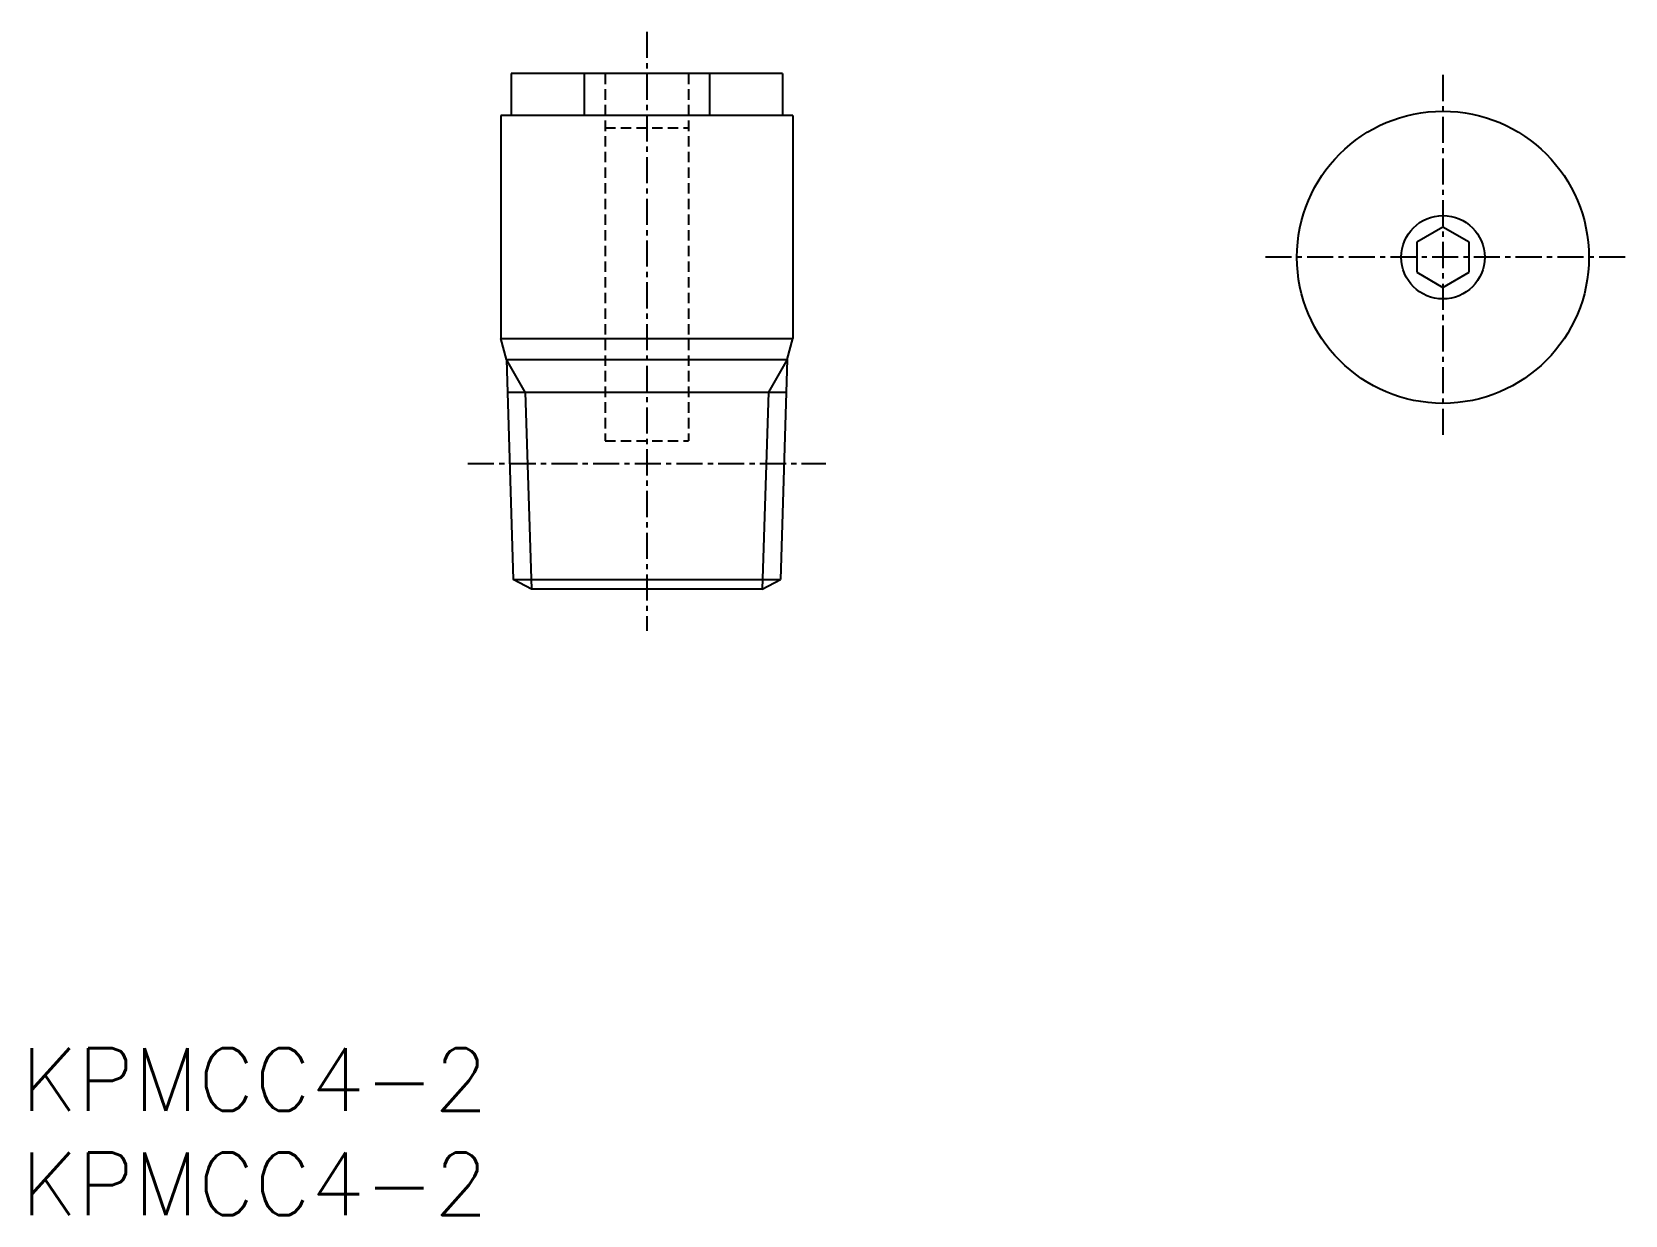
# Model space of a CAD drawing. Extents: x 0.5 to 76.9, y 0 to 56.7.
import ezdxf

# ---------------------------------------------------------------- set-up
doc = ezdxf.new("R2010")
doc.units = 0
doc.linetypes.add('CENTER', pattern=[2, 1.25, -0.25, 0.25, -0.25])
doc.linetypes.add('DASHED', pattern=[0.75, 0.5, -0.25])
doc.layers.get('0').update_dxf_attribs({"linetype": 'CONTINUOUS'})
doc.layers.add('CENTER', color=1, linetype='CENTER')
doc.styles.get("Standard").update_dxf_attribs({"font": 'txt.shx'})

# ---------------------------------------------------------------- blocks, each defined once
blk = doc.blocks.new('*U9')
at = {"color": 7, "linetype": 'CONTINUOUS'}
blk.add_text('KPMCC4-2', height=3, dxfattribs=at).set_placement((0, 0))
blk = doc.blocks.new('*U10')
at = {"color": 7, "linetype": 'CONTINUOUS'}
blk.add_text('KPMCC4-2', height=3, dxfattribs=at).set_placement((0, 5))

msp = doc.modelspace()

# ---------------------------------------------------------------- linework, layer by layer
at = {"color": 7, "linetype": 'CONTINUOUS'}
for p, q in [((36.5, 54.7), (23.5, 54.7)), ((23.5, 54.7), (23.5, 52.7)), ((27, 54.7), (27, 52.7)), ((33, 54.7), (33, 52.7)), ((36.5, 54.7), (36.5, 52.7)), ((37, 52.7), (23, 52.7)), ((23, 52.7), (23, 42)), ((37, 52.7), (37, 42)), ((68.168, 47.343), (66.918, 46.622)), ((66.918, 46.622), (66.918, 45.178)), ((69.418, 46.622), (68.168, 47.343)), ((69.418, 45.178), (69.418, 46.622)), ((66.918, 45.178), (68.168, 44.457)), ((68.168, 44.457), (69.418, 45.178)), ((23, 42), (37, 42)), ((23.266, 41), (23, 42)), ((36.734, 41), (37, 42)), ((23.266, 41), (23.595, 30.453)), ((23.266, 41), (36.734, 41)), ((24.171, 39.433), (23.266, 41)), ((36.734, 41), (35.829, 39.433)), ((36.734, 41), (36.405, 30.453)), ((23.315, 39.433), (36.685, 39.433)), ((24.171, 39.433), (24.465, 30)), ((35.829, 39.433), (35.535, 30)), ((24.465, 30), (23.595, 30.453)), ((23.595, 30.453), (36.405, 30.453)), ((35.535, 30), (24.465, 30)), ((35.535, 30), (36.405, 30.453))]:
    msp.add_line(p, q, dxfattribs=at)
at = {"color": 3, "linetype": 'DASHED'}
for p, q in [((28, 54.7), (28, 37.1)), ((32, 54.7), (32, 37.1)), ((28, 52.1), (32, 52.1)), ((28, 37.1), (32, 37.1))]:
    msp.add_line(p, q, dxfattribs=at)
at = {"color": 7, "linetype": 'CONTINUOUS'}
for radius in [7, 2]:
    msp.add_circle((68.168, 45.9), radius, dxfattribs=at)
at = {"layer": 'CENTER', "color": 1, "linetype": 'CENTER'}
for p, q in [((30, 56.7), (30, 28)), ((68.168, 54.634), (68.168, 37.166)), ((76.903, 45.9), (59.434, 45.9)), ((21.421, 36.01), (38.579, 36.01))]:
    msp.add_line(p, q, dxfattribs=at)

# ---------------------------------------------------------------- block references
at = {"color": 7, "linetype": 'CONTINUOUS'}
for name in ['*U10', '*U9']:
    msp.add_blockref(name, (0, 0), dxfattribs=at)

doc.saveas('drawing.dxf')
